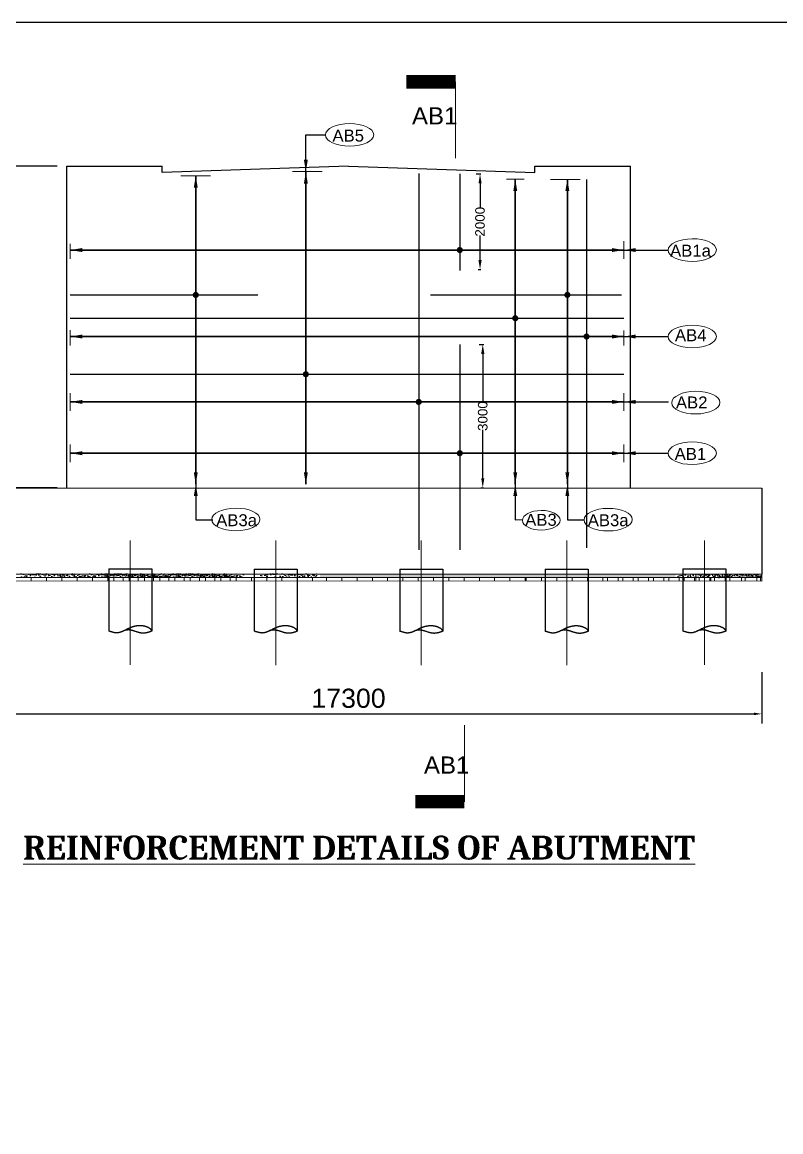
# Model space of a CAD drawing. Header units: millimetres. Extents: x 1231188 to 3899118, y -5478610 to -489530.
# Drawn here: x 3056246 to 3072128, y -3117219 to -3094005 of the extents above; entities that cross this region are included whole.
import ezdxf

# ---------------------------------------------------------------- set-up
doc = ezdxf.new("R2010")
doc.units = ezdxf.units.MM
doc.header["$LTSCALE"] = 25
doc.header["$MEASUREMENT"] = 0
doc.header["$PDMODE"] = 3
for name, pattern in [('CENTER', [2, 1.25, -0.25, 0.25, -0.25]), ('DASHED2', [0.375, 0.25, -0.125]), ('HIDDEN', [0.375, 0.25, -0.125])]:
    doc.linetypes.add(name, pattern=pattern)
doc.layers.get('Defpoints').update_dxf_attribs({"color": 230, "lineweight": 9})
for name, color, linetype, lineweight in [('Center line', 252, 'CENTER', 9), ('DIM', 8, 'Continuous', 13), ('HATCH', 191, 'Continuous', 9), ('PILE', 214, 'Continuous', 30), ('text', 7, 'Continuous', 18)]:
    doc.layers.add(name, color=color, linetype=linetype, lineweight=lineweight)
for name, color, linetype in [('COLL', 1, 'Continuous'), ('PILE-CAP', 7, 'Continuous'), ('Reinf', 1, 'Continuous')]:
    doc.layers.add(name, color=color, linetype=linetype)
doc.styles.add('ARIAL', font='arial.ttf', dxfattribs={"height": 400})
doc.styles.get("Standard").update_dxf_attribs({"font": 'swissl.ttf'})
doc.dimstyles.new('dim-50', dxfattribs={"dimtxt": 200, "dimasz": 200, "dimexe": 20, "dimexo": 20, "dimgap": 0.09, "dimtad": 0, "dimdec": 0, "dimzin": 0, "dimdsep": 46, "dimtxsty": 'Standard', "dimcen": 0.09, "dimclrd": 5, "dimclrt": 5, "dimazin": 0, "dimtfac": 1, "dimtdec": 0, "dimtofl": 0, "dimtmove": 0, "dimatfit": 3, "dimfxl": 1, "dimtolj": 1, "dimtzin": 0, "dimarcsym": 0})
pattern_1 = [(50, (-7848714.85, -8349083.01), (143.4520365, -12.550427), [15, -165]), (355, (-7848714.85, -8349083.01), (-27.7502667, 150.4384267), [12, -132]), (100.4514, (-7848702.9, -8349084.06), (115.7018763, 137.8879084), [12.748038, -140.2284224]), (46.1842, (-7848714.85, -8349043.01), (213.4482097, -33.1038029), [22.5, -247.5]), (96.6356, (-7848697.06, -8349045.77), (186.932541, 194.8235742), [19.1220576, -210.3426]), (351.1842, (-7848714.85, -8349043), (186.932389, 194.82372), [18, -198]), (21, (-7848694.85, -8349053.01), (119.3814104, -80.5237781), [15, -165]), (326, (-7848694.85, -8349053.01), (48.6630664, 145.030009), [12, -132]), (71.4514, (-7848684.9, -8349059.72), (168.0445257, 64.5060993), [12.748038, -140.2284224]), (37.5, (-7848714.85, -8349083.01), (2.43197106, 66.57877077), [0, -130.4, 0, -134, 0, -132.5]), (7.5, (-7848714.85, -8349083.01), (52.6139075, 78.88234238), [0, -76.4, 0, -127.4, 0, -50.5]), (327.5, (-7848759.45, -8349083.01), (106.76448723, -4.51097435), [0, -50, 0, -156, 0, -207]), (317.5, (-7848779.45, -8349083.01), (116.6372339, 20.0209965), [0, -65, 0, -103.6, 0, -147])]

# ---------------------------------------------------------------- blocks, each defined once
blk = doc.blocks.new('*D739')
at = {"layer": 'COLL', "color": 0, "linetype": 'ByBlock', "lineweight": -2, "ltscale": 100, "transparency": 16777216}
for p, q in [((3065810, -3100745), (3065908, -3100745)), ((3065848, -3103745), (3065908, -3103745))]:
    blk.add_line(p, q, dxfattribs=at)
at = {"layer": 'COLL', "color": 5, "linetype": 'ByBlock', "lineweight": -2, "ltscale": 100, "transparency": 16777216}
for p, q in [((3065888, -3100945), (3065888, -3101959)), ((3065888, -3103545), (3065888, -3102531))]:
    blk.add_line(p, q, dxfattribs=at)
for points in [[(3065855, -3100945), (3065922, -3100945), (3065888, -3100745)], [(3065855, -3103545), (3065922, -3103545), (3065888, -3103745)]]:
    blk.add_solid(points, dxfattribs=at)
at = {"layer": 'Defpoints', "color": 0, "linetype": 'ByBlock', "lineweight": -2, "ltscale": 100, "transparency": 16777216}
for p in [(3065790, -3100745), (3065888, -3100745), (3065828, -3103745)]:
    blk.add_point(p, dxfattribs=at)
at = {"layer": 'COLL', "color": 5, "linetype": 'ByBlock', "ltscale": 100, "transparency": 16777216, "insert": (3065888, -3102245), "char_height": 200, "attachment_point": 5, "rotation": 90}
blk.add_mtext('\\A1;3000', dxfattribs=at)
blk = doc.blocks.new('*D740')
at = {"layer": 'COLL', "color": 0, "linetype": 'ByBlock', "lineweight": -2, "ltscale": 100, "transparency": 16777216}
for p, q in [((3065753, -3097179), (3065851, -3097179)), ((3065790, -3099179), (3065851, -3099179))]:
    blk.add_line(p, q, dxfattribs=at)
at = {"layer": 'COLL', "color": 5, "linetype": 'ByBlock', "lineweight": -2, "ltscale": 100, "transparency": 16777216}
for p, q in [((3065831, -3097379), (3065831, -3097892)), ((3065831, -3098979), (3065831, -3098465))]:
    blk.add_line(p, q, dxfattribs=at)
for points in [[(3065798, -3097379), (3065865, -3097379), (3065831, -3097179)], [(3065798, -3098979), (3065865, -3098979), (3065831, -3099179)]]:
    blk.add_solid(points, dxfattribs=at)
at = {"layer": 'Defpoints', "color": 0, "linetype": 'ByBlock', "lineweight": -2, "ltscale": 100, "transparency": 16777216}
for p in [(3065733, -3097179), (3065831, -3097179), (3065770, -3099179)]:
    blk.add_point(p, dxfattribs=at)
at = {"layer": 'COLL', "color": 5, "linetype": 'ByBlock', "ltscale": 100, "transparency": 16777216, "insert": (3065831, -3098179), "char_height": 200, "attachment_point": 5, "rotation": 90}
blk.add_mtext('\\A1;2000', dxfattribs=at)
blk = doc.blocks.new('*D741')
at = {"layer": 'Defpoints', "color": 0, "lineweight": -2, "ltscale": 150, "transparency": 16777216}
for p in [(3071728, -3107400, 42552), (3054428, -3107670, 42552), (3071728, -3108476)]:
    blk.add_point(p, dxfattribs=at)
at = {"layer": 'DIM', "color": 0, "lineweight": -2, "ltscale": 150, "transparency": 16777216}
for p, q in [((3071728, -3107600), (3071728, -3108676)), ((3054428, -3107870), (3054428, -3108676))]:
    blk.add_line(p, q, dxfattribs=at)
at = {"layer": 'DIM', "color": 5, "lineweight": -2, "ltscale": 150, "transparency": 16777216}
blk.add_line((3054588, -3108476), (3071568, -3108476), dxfattribs=at)
for points in [[(3054588, -3108449), (3054588, -3108502), (3054428, -3108476)], [(3071568, -3108449), (3071568, -3108502), (3071728, -3108476)]]:
    blk.add_solid(points, dxfattribs=at)
at = {"layer": 'DIM', "color": 2, "ltscale": 150, "transparency": 16777216, "insert": (3063078, -3108151), "char_height": 400, "attachment_point": 5, "style": 'ARIAL'}
blk.add_mtext('\\A1;17300', dxfattribs=at)
blk = doc.blocks.new('*D742')
at = {"layer": 'Defpoints', "color": 0, "lineweight": -2, "ltscale": 150, "transparency": 16777216}
for p in [(3057178, -3097015, -4140), (3055588, -3103745), (3057175, -3103745, 42552)]:
    blk.add_point(p, dxfattribs=at)
at = {"layer": 'DIM', "color": 0, "lineweight": -2, "ltscale": 150, "transparency": 16777216}
for p, q in [((3056978, -3097015), (3055388, -3097015)), ((3056975, -3103745), (3055388, -3103745))]:
    blk.add_line(p, q, dxfattribs=at)
at = {"layer": 'DIM', "color": 5, "lineweight": -2, "ltscale": 150, "transparency": 16777216}
blk.add_line((3055588, -3097175), (3055588, -3103585), dxfattribs=at)
for points in [[(3055561, -3097175), (3055615, -3097175), (3055588, -3097015)], [(3055561, -3103585), (3055615, -3103585), (3055588, -3103745)]]:
    blk.add_solid(points, dxfattribs=at)
at = {"layer": 'DIM', "color": 2, "ltscale": 150, "transparency": 16777216, "insert": (3055264, -3100380), "char_height": 400, "attachment_point": 5, "rotation": 90, "style": 'ARIAL'}
blk.add_mtext('\\A1;6730', dxfattribs=at)
blk = doc.blocks.new('SEC')
at = {"layer": 'text', "color": 6, "linetype": 'ByBlock', "ltscale": 100}
blk.add_lwpolyline([(-799, 0), (0, 0)], dxfattribs=at)
blk.add_lwpolyline([(0, 0, 140, 140, 0), (0, -514, 0, 0, 0)], format="xyseb", dxfattribs=at)

msp = doc.modelspace()

# ---------------------------------------------------------------- hatches: boundary and pattern name
at = {"layer": 'HATCH', "ltscale": 100}
h = msp.add_hatch(dxfattribs=at)
h.set_pattern_fill('AR-CONC', color=256, scale=20, style=0)
h.set_pattern_definition([(50, (-7838716.3, -8349075.27), (143.4520365, -12.550427), [15, -165]), (355, (-7838716.3, -8349075.27), (-27.7502667, 150.4384267), [12, -132]), (100.4514, (-7838704.35, -8349076.32), (115.7018763, 137.8879084), [12.748038, -140.2284224]), (46.1842, (-7838716.3, -8349035.27), (213.4482097, -33.1038029), [22.5, -247.5]), (96.6356, (-7838698.52, -8349038.03), (186.932541, 194.8235742), [19.1220576, -210.3426]), (351.1842, (-7838716.3, -8349035.27), (186.932389, 194.82372), [18, -198]), (21, (-7838696.3, -8349045.27), (119.3814104, -80.5237781), [15, -165]), (326, (-7838696.3, -8349045.27), (48.6630664, 145.030009), [12, -132]), (71.4514, (-7838686.36, -8349051.98), (168.0445257, 64.5060993), [12.748038, -140.2284224]), (37.5, (-7838716.305, -8349075.27), (2.43197106, 66.57877077), [0, -130.4, 0, -134, 0, -132.5]), (7.5, (-7838716.305, -8349075.27), (52.6139075, 78.88234238), [0, -76.4, 0, -127.4, 0, -50.5]), (327.5, (-7838760.905, -8349075.27), (106.76448723, -4.51097435), [0, -50, 0, -156, 0, -207]), (317.5, (-7838780.9, -8349075.27), (116.6372339, 20.0209965), [0, -65, 0, -103.6, 0, -147])])
h.paths.add_polyline_path([(3056526.05526, -3105618.07632), (3056526.05526, -3105543.07632), (3056226.05526, -3105543.07632), (3056226.05526, -3105618.07632)])
h.paths.add_polyline_path([(3057126.05526, -3105618.07632), (3057126.05526, -3105543.07632), (3056526.05526, -3105543.07632), (3056526.05526, -3105618.07632)])
h.paths.add_polyline_path([(3057726.05526, -3105618.07632), (3057726.05526, -3105543.07632), (3057126.05526, -3105543.07632), (3057126.05526, -3105618.07632)])
h = msp.add_hatch(dxfattribs=at)
h.set_pattern_fill('AR-CONC', color=256, scale=20, style=0)
h.set_pattern_definition([(50, (-7837283.46, -8349075.27), (143.4520365, -12.550427), [15, -165]), (355, (-7837283.46, -8349075.27), (-27.7502667, 150.4384267), [12, -132]), (100.4514, (-7837271.5, -8349076.32), (115.7018763, 137.8879084), [12.748038, -140.2284224]), (46.1842, (-7837283.46, -8349035.27), (213.4482097, -33.1038029), [22.5, -247.5]), (96.6356, (-7837265.67, -8349038.03), (186.932541, 194.8235742), [19.1220576, -210.3426]), (351.1842, (-7837283.46, -8349035.27), (186.932389, 194.82372), [18, -198]), (21, (-7837263.46, -8349045.27), (119.3814104, -80.5237781), [15, -165]), (326, (-7837263.46, -8349045.27), (48.6630664, 145.030009), [12, -132]), (71.4514, (-7837253.51, -8349051.98), (168.0445257, 64.5060993), [12.748038, -140.2284224]), (37.5, (-7837283.46, -8349075.27), (2.43197106, 66.57877077), [0, -130.4, 0, -134, 0, -132.5]), (7.5, (-7837283.46, -8349075.27), (52.6139075, 78.88234238), [0, -76.4, 0, -127.4, 0, -50.5]), (327.5, (-7837328.06, -8349075.27), (106.76448723, -4.51097435), [0, -50, 0, -156, 0, -207]), (317.5, (-7837348.06, -8349075.27), (116.6372339, 20.0209965), [0, -65, 0, -103.6, 0, -147])])
h.paths.add_polyline_path([(3057958.89979, -3105618.07632), (3057958.89979, -3105543.07632), (3057658.89979, -3105543.07632), (3057658.89979, -3105618.07632)])
h.paths.add_polyline_path([(3058558.89979, -3105618.07632), (3058558.89979, -3105543.07632), (3057958.89979, -3105543.07632), (3057958.89979, -3105618.07632)])
h.paths.add_polyline_path([(3059158.89979, -3105618.07632), (3059158.89979, -3105543.07632), (3058558.89979, -3105543.07632), (3058558.89979, -3105618.07632)])
h = msp.add_hatch(dxfattribs=at)
h.set_pattern_fill('AR-CONC', color=256, scale=20, style=0)
h.set_pattern_definition([(50, (-7837035.03, -8349075.27), (143.4520365, -12.550427), [15, -165]), (355, (-7837035.03, -8349075.27), (-27.7502667, 150.4384267), [12, -132]), (100.4514, (-7837023.08, -8349076.32), (115.7018763, 137.8879084), [12.748038, -140.2284224]), (46.1842, (-7837035.03, -8349035.27), (213.4482097, -33.1038029), [22.5, -247.5]), (96.6356, (-7837017.24, -8349038.03), (186.932541, 194.8235742), [19.1220576, -210.3426]), (351.1842, (-7837035.03, -8349035.27), (186.932389, 194.82372), [18, -198]), (21, (-7837015.03, -8349045.27), (119.3814104, -80.5237781), [15, -165]), (326, (-7837015.03, -8349045.27), (48.6630664, 145.030009), [12, -132]), (71.4514, (-7837005.08, -8349051.98), (168.0445257, 64.5060993), [12.748038, -140.2284224]), (37.5, (-7837035.03, -8349075.27), (2.43197106, 66.57877077), [0, -130.4, 0, -134, 0, -132.5]), (7.5, (-7837035.03, -8349075.27), (52.6139075, 78.88234238), [0, -76.4, 0, -127.4, 0, -50.5]), (327.5, (-7837079.63, -8349075.27), (106.76448723, -4.51097435), [0, -50, 0, -156, 0, -207]), (317.5, (-7837099.63, -8349075.27), (116.6372339, 20.0209965), [0, -65, 0, -103.6, 0, -147])])
h.paths.add_polyline_path([(3058207.32799, -3105618.07632), (3058207.32799, -3105543.07632), (3057907.32799, -3105543.07632), (3057907.32799, -3105618.07632)])
h.paths.add_polyline_path([(3058807.32799, -3105618.07632), (3058807.32799, -3105543.07632), (3058207.32799, -3105543.07632), (3058207.32799, -3105618.07632)])
h.paths.add_polyline_path([(3059407.32799, -3105618.07632), (3059407.32799, -3105543.07632), (3058807.32799, -3105543.07632), (3058807.32799, -3105618.07632)])
h = msp.add_hatch(dxfattribs=at)
h.set_pattern_fill('AR-CONC', color=256, scale=20, style=0)
h.set_pattern_definition([(50, (-7835783.46, -8349075.27), (143.4520365, -12.550427), [15, -165]), (355, (-7835783.46, -8349075.27), (-27.7502667, 150.4384267), [12, -132]), (100.4514, (-7835771.5, -8349076.32), (115.7018763, 137.8879084), [12.748038, -140.2284224]), (46.1842, (-7835783.46, -8349035.27), (213.4482097, -33.1038029), [22.5, -247.5]), (96.6356, (-7835765.67, -8349038.03), (186.932541, 194.8235742), [19.1220576, -210.3426]), (351.1842, (-7835783.46, -8349035.27), (186.932389, 194.82372), [18, -198]), (21, (-7835763.46, -8349045.27), (119.3814104, -80.5237781), [15, -165]), (326, (-7835763.46, -8349045.27), (48.6630664, 145.030009), [12, -132]), (71.4514, (-7835753.51, -8349051.98), (168.0445257, 64.5060993), [12.748038, -140.2284224]), (37.5, (-7835783.46, -8349075.27), (2.43197106, 66.57877077), [0, -130.4, 0, -134, 0, -132.5]), (7.5, (-7835783.46, -8349075.27), (52.6139075, 78.88234238), [0, -76.4, 0, -127.4, 0, -50.5]), (327.5, (-7835828.06, -8349075.27), (106.76448723, -4.51097435), [0, -50, 0, -156, 0, -207]), (317.5, (-7835848.06, -8349075.27), (116.6372339, 20.0209965), [0, -65, 0, -103.6, 0, -147])])
h.paths.add_polyline_path([(3059458.89979, -3105618.07632), (3059458.89979, -3105543.07632), (3059158.89979, -3105543.07632), (3059158.89979, -3105618.07632)])
h.paths.add_polyline_path([(3060058.89979, -3105618.07632), (3060058.89979, -3105543.07632), (3059458.89979, -3105543.07632), (3059458.89979, -3105618.07632)])
h.paths.add_polyline_path([(3060658.89979, -3105618.07632), (3060658.89979, -3105543.07632), (3060058.89979, -3105543.07632), (3060058.89979, -3105618.07632)])
h = msp.add_hatch(dxfattribs=at)
h.set_pattern_fill('AR-CONC', color=256, scale=20, style=0)
h.set_pattern_definition([(50, (-7835535.03, -8349075.27), (143.4520365, -12.550427), [15, -165]), (355, (-7835535.03, -8349075.27), (-27.7502667, 150.4384267), [12, -132]), (100.4514, (-7835523.08, -8349076.32), (115.7018763, 137.8879084), [12.748038, -140.2284224]), (46.1842, (-7835535.03, -8349035.27), (213.4482097, -33.1038029), [22.5, -247.5]), (96.6356, (-7835517.24, -8349038.03), (186.932541, 194.8235742), [19.1220576, -210.3426]), (351.1842, (-7835535.03, -8349035.27), (186.932389, 194.82372), [18, -198]), (21, (-7835515.03, -8349045.27), (119.3814104, -80.5237781), [15, -165]), (326, (-7835515.03, -8349045.27), (48.6630664, 145.030009), [12, -132]), (71.4514, (-7835505.08, -8349051.98), (168.0445257, 64.5060993), [12.748038, -140.2284224]), (37.5, (-7835535.03, -8349075.27), (2.43197106, 66.57877077), [0, -130.4, 0, -134, 0, -132.5]), (7.5, (-7835535.03, -8349075.27), (52.6139075, 78.88234238), [0, -76.4, 0, -127.4, 0, -50.5]), (327.5, (-7835579.63, -8349075.27), (106.76448723, -4.51097435), [0, -50, 0, -156, 0, -207]), (317.5, (-7835599.63, -8349075.27), (116.6372339, 20.0209965), [0, -65, 0, -103.6, 0, -147])])
h.paths.add_polyline_path([(3059707.32799, -3105618.07632), (3059707.32799, -3105543.07632), (3059407.32799, -3105543.07632), (3059407.32799, -3105618.07632)])
h.paths.add_polyline_path([(3060307.32799, -3105618.07632), (3060307.32799, -3105543.07632), (3059707.32799, -3105543.07632), (3059707.32799, -3105618.07632)])
h.paths.add_polyline_path([(3060907.32799, -3105618.07632), (3060907.32799, -3105543.07632), (3060307.32799, -3105543.07632), (3060307.32799, -3105618.07632)])
h = msp.add_hatch(dxfattribs=at)
h.set_pattern_fill('AR-CONC', color=256, scale=20, style=0)
h.set_pattern_definition([(50, (-7850830.53, -8349075.27), (143.4520365, -12.550427), [15, -165]), (355, (-7850830.53, -8349075.27), (-27.7502667, 150.4384267), [12, -132]), (100.4514, (-7850818.58, -8349076.32), (115.7018763, 137.8879084), [12.748038, -140.2284224]), (46.1842, (-7850830.53, -8349035.27), (213.4482097, -33.1038029), [22.5, -247.5]), (96.6356, (-7850812.74, -8349038.03), (186.932541, 194.8235742), [19.1220576, -210.3426]), (351.1842, (-7850830.53, -8349035.27), (186.932389, 194.82372), [18, -198]), (21, (-7850810.53, -8349045.27), (119.3814104, -80.5237781), [15, -165]), (326, (-7850810.53, -8349045.27), (48.6630664, 145.030009), [12, -132]), (71.4514, (-7850800.58, -8349051.98), (168.0445257, 64.5060993), [12.748038, -140.2284224]), (37.5, (-7850830.53, -8349075.27), (2.43197106, 66.57877077), [0, -130.4, 0, -134, 0, -132.5]), (7.5, (-7850830.53, -8349075.27), (52.6139075, 78.88234238), [0, -76.4, 0, -127.4, 0, -50.5]), (327.5, (-7850875.13, -8349075.27), (106.76448723, -4.51097435), [0, -50, 0, -156, 0, -207]), (317.5, (-7850895.13, -8349075.27), (116.6372339, 20.0209965), [0, -65, 0, -103.6, 0, -147])])
h.paths.add_polyline_path([(3061811.82943, -3105618.07632), (3061811.82943, -3105543.07632), (3061211.82943, -3105543.07632), (3061211.82943, -3105618.07632)])
h.paths.add_polyline_path([(3062411.82943, -3105618.07632), (3062411.82943, -3105543.07632), (3061811.82943, -3105543.07632), (3061811.82943, -3105618.07632)])
h = msp.add_hatch(dxfattribs=at)
h.set_pattern_fill('AR-CONC', color=256, scale=20, style=0)
h.set_pattern_definition([(50, (-7845964.81, -8349075.27), (143.4520365, -12.550427), [15, -165]), (355, (-7845964.81, -8349075.27), (-27.7502667, 150.4384267), [12, -132]), (100.4514, (-7845952.86, -8349076.32), (115.7018763, 137.8879084), [12.748038, -140.2284224]), (46.1842, (-7845964.81, -8349035.27), (213.4482097, -33.1038029), [22.5, -247.5]), (96.6356, (-7845947.02, -8349038.03), (186.932541, 194.8235742), [19.1220576, -210.3426]), (351.1842, (-7845964.8, -8349035.27), (186.932389, 194.82372), [18, -198]), (21, (-7845944.81, -8349045.27), (119.3814104, -80.5237781), [15, -165]), (326, (-7845944.81, -8349045.27), (48.6630664, 145.030009), [12, -132]), (71.4514, (-7845934.86, -8349051.98), (168.0445257, 64.5060993), [12.748038, -140.2284224]), (37.5, (-7845964.81, -8349075.27), (2.43197106, 66.57877077), [0, -130.4, 0, -134, 0, -132.5]), (7.5, (-7845964.81, -8349075.27), (52.6139075, 78.88234238), [0, -76.4, 0, -127.4, 0, -50.5]), (327.5, (-7846009.41, -8349075.27), (106.76448723, -4.51097435), [0, -50, 0, -156, 0, -207]), (317.5, (-7846029.41, -8349075.27), (116.6372339, 20.0209965), [0, -65, 0, -103.6, 0, -147])])
h.paths.add_polyline_path([(3063677.54889, -3105543.07632), (3063677.54889, -3105618.07632), (3066077.54889, -3105618.07632), (3066077.54889, -3105543.07632)])
h.paths.add_polyline_path([(3063677.54889, -3105618.07632), (3063677.54889, -3105543.07632), (3063077.54889, -3105543.07632), (3063077.54889, -3105618.07632)])
h.paths.add_polyline_path([(3063077.54889, -3105618.07632), (3063077.54889, -3105543.07632), (3062477.54889, -3105543.07632), (3062477.54889, -3105618.07632)])
h = msp.add_hatch(dxfattribs=at)
h.set_pattern_fill('AR-CONC', color=256, scale=20, style=0)
h.set_pattern_definition(pattern_1)
h.paths.add_polyline_path([(3066327.50981, -3105550.81675), (3064527.50981, -3105550.81675), (3064527.50981, -3105625.81675), (3066327.50981, -3105625.81675)])
h.paths.add_polyline_path([(3066927.50981, -3105550.81675), (3066327.50981, -3105550.81675), (3066327.50981, -3105625.81675), (3066927.50981, -3105625.81675)])
h.paths.add_polyline_path([(3067527.50981, -3105550.81675), (3066927.50981, -3105550.81675), (3066927.50981, -3105625.81675), (3067527.50981, -3105625.81675)])
h.paths.add_polyline_path([(3069927.50981, -3105550.81675), (3067527.50981, -3105550.81675), (3067527.50981, -3105625.81675), (3069927.50981, -3105625.81675)])
h = msp.add_hatch(dxfattribs=at)
h.set_pattern_fill('AR-CONC', color=256, scale=20, style=0)
h.set_pattern_definition(pattern_1)
h.paths.add_polyline_path([(3071127.50981, -3105625.81675), (3071127.50981, -3105550.81675), (3070527.50981, -3105550.81675), (3070527.50981, -3105625.81675)])
h.paths.add_polyline_path([(3070527.50981, -3105625.81675), (3070527.50981, -3105550.81675), (3069927.50981, -3105550.81675), (3069927.50981, -3105625.81675)])
h.paths.add_polyline_path([(3071727.55493, -3105625.81675), (3071727.55493, -3105550.81675), (3071127.50981, -3105550.81675), (3071127.50981, -3105625.81675)])
h = msp.add_hatch(dxfattribs=at)
h.set_pattern_fill('AR-CONC', color=256, scale=20, style=0)
h.set_pattern_definition([(50, (-7851414.8, -8349082.09), (143.4520365, -12.550427), [15, -165]), (355, (-7851414.8, -8349082.09), (-27.7502667, 150.4384267), [12, -132]), (100.4514, (-7851402.85, -8349083.14), (115.7018763, 137.8879084), [12.748038, -140.2284224]), (46.1842, (-7851414.8, -8349042.09), (213.4482097, -33.1038029), [22.5, -247.5]), (96.6356, (-7851397.02, -8349044.85), (186.932541, 194.8235742), [19.1220576, -210.3426]), (351.1842, (-7851414.8, -8349042.1), (186.932389, 194.82372), [18, -198]), (21, (-7851394.8, -8349052.09), (119.3814104, -80.5237781), [15, -165]), (326, (-7851394.8, -8349052.09), (48.6630664, 145.030009), [12, -132]), (71.4514, (-7851384.86, -8349058.8), (168.0445257, 64.5060993), [12.748038, -140.2284224]), (37.5, (-7851414.805, -8349082.09), (2.43197106, 66.57877077), [0, -130.4, 0, -134, 0, -132.5]), (7.5, (-7851414.805, -8349082.09), (52.6139075, 78.88234238), [0, -76.4, 0, -127.4, 0, -50.5]), (327.5, (-7851459.405, -8349082.09), (106.76448723, -4.51097435), [0, -50, 0, -156, 0, -207]), (317.5, (-7851479.405, -8349082.09), (116.6372339, 20.0209965), [0, -65, 0, -103.6, 0, -147])])
h.paths.add_polyline_path([(3071427.55493, -3105549.89609), (3071427.55493, -3105624.89609), (3071727.55493, -3105624.89609), (3071727.55493, -3105549.89609)])
h.paths.add_polyline_path([(3071427.55493, -3105624.89609), (3071427.55493, -3105549.89609), (3070827.55493, -3105549.89609), (3070827.55493, -3105624.89609)])
h.paths.add_polyline_path([(3070827.55493, -3105624.89609), (3070827.55493, -3105549.89609), (3070227.55493, -3105549.89609), (3070227.55493, -3105624.89609)])
h = msp.add_hatch(dxfattribs=at)
h.set_pattern_fill('AR-B816', color=256, scale=20, style=0)
h.set_pattern_definition([(0, (-7838763.2, -8349075.27), (0, 160), []), (90, (-7838763.2, -8349075.27), (-160, 160), [160, -160])])
h.paths.add_polyline_path([(3056479.15363, -3105693.07632), (3056479.15363, -3105618.07632), (3056179.15363, -3105618.07632), (3056179.15363, -3105693.07632)])
h.paths.add_polyline_path([(3057079.15363, -3105693.07632), (3057079.15363, -3105618.07632), (3056479.15363, -3105618.07632), (3056479.15363, -3105693.07632)])
h.paths.add_polyline_path([(3057679.15363, -3105693.07632), (3057679.15363, -3105618.07632), (3057079.15363, -3105618.07632), (3057079.15363, -3105693.07632)])
h.paths.add_polyline_path([(3059479.15363, -3105693.07632), (3059479.15363, -3105618.07632), (3057679.15363, -3105618.07632), (3057679.15363, -3105693.07632)])
h.paths.add_polyline_path([(3059479.15363, -3105618.07632), (3059479.15363, -3105693.07632), (3060079.15363, -3105693.07632), (3060079.15363, -3105618.07632)])
h.paths.add_polyline_path([(3060079.15363, -3105618.07632), (3060079.15363, -3105693.07632), (3060679.15363, -3105693.07632), (3060679.15363, -3105618.07632)])
h = msp.add_hatch(dxfattribs=at)
h.set_pattern_fill('AR-B816', color=256, scale=20, style=0)
h.set_pattern_definition([(0, (-7837035.2, -8349075.27), (0, 160), []), (90, (-7837035.2, -8349075.27), (-160, 160), [160, -160])])
h.paths.add_polyline_path([(3058207.16281, -3105693.07632), (3058207.16281, -3105618.07632), (3057907.16281, -3105618.07632), (3057907.16281, -3105693.07632)])
h.paths.add_polyline_path([(3058807.16281, -3105693.07632), (3058807.16281, -3105618.07632), (3058207.16281, -3105618.07632), (3058207.16281, -3105693.07632)])
h.paths.add_polyline_path([(3059407.16281, -3105693.07632), (3059407.16281, -3105618.07632), (3058807.16281, -3105618.07632), (3058807.16281, -3105693.07632)])
h.paths.add_polyline_path([(3061207.16281, -3105693.07632), (3061207.16281, -3105618.07632), (3059407.16281, -3105618.07632), (3059407.16281, -3105693.07632)])
h.paths.add_polyline_path([(3061207.16281, -3105618.07632), (3061207.16281, -3105693.07632), (3061807.16281, -3105693.07632), (3061807.16281, -3105618.07632)])
h.paths.add_polyline_path([(3061807.16281, -3105618.07632), (3061807.16281, -3105693.07632), (3062407.16281, -3105693.07632), (3062407.16281, -3105618.07632)])
h = msp.add_hatch(dxfattribs=at)
h.set_pattern_fill('AR-B816', color=256, scale=20, style=0)
h.set_pattern_definition([(0, (-7832583.63, -8349075.27), (0, 160), []), (90, (-7832583.63, -8349075.27), (-160, 160), [160, -160])])
h.paths.add_polyline_path([(3062658.72847, -3105693.07632), (3062658.72847, -3105618.07632), (3062358.72847, -3105618.07632), (3062358.72847, -3105693.07632)])
h.paths.add_polyline_path([(3063258.72847, -3105693.07632), (3063258.72847, -3105618.07632), (3062658.72847, -3105618.07632), (3062658.72847, -3105693.07632)])
h.paths.add_polyline_path([(3063858.72847, -3105693.07632), (3063858.72847, -3105618.07632), (3063258.72847, -3105618.07632), (3063258.72847, -3105693.07632)])
h.paths.add_polyline_path([(3065658.72847, -3105693.07632), (3065658.72847, -3105618.07632), (3063858.72847, -3105618.07632), (3063858.72847, -3105693.07632)])
h.paths.add_polyline_path([(3065658.72847, -3105618.07632), (3065658.72847, -3105693.07632), (3066258.72847, -3105693.07632), (3066258.72847, -3105618.07632)])
h.paths.add_polyline_path([(3066258.72847, -3105618.07632), (3066258.72847, -3105693.07632), (3066858.72847, -3105693.07632), (3066858.72847, -3105618.07632)])
h = msp.add_hatch(dxfattribs=at)
h.set_pattern_fill('AR-B816', color=256, scale=20, style=0)
h.set_pattern_definition([(0, (-7828400.48, -8349075.27), (0, 160), []), (90, (-7828400.48, -8349075.27), (-160, 160), [160, -160])])
h.paths.add_polyline_path([(3066841.87945, -3105693.07632), (3066841.87945, -3105618.07632), (3066541.87945, -3105618.07632), (3066541.87945, -3105693.07632)])
h.paths.add_polyline_path([(3067441.87945, -3105693.07632), (3067441.87945, -3105618.07632), (3066841.87945, -3105618.07632), (3066841.87945, -3105693.07632)])
h.paths.add_polyline_path([(3068041.87945, -3105693.07632), (3068041.87945, -3105618.07632), (3067441.87945, -3105618.07632), (3067441.87945, -3105693.07632)])
h.paths.add_polyline_path([(3069841.87945, -3105693.07632), (3069841.87945, -3105618.07632), (3068041.87945, -3105618.07632), (3068041.87945, -3105693.07632)])
h.paths.add_polyline_path([(3069841.87945, -3105618.07632), (3069841.87945, -3105693.07632), (3070441.87945, -3105693.07632), (3070441.87945, -3105618.07632)])
h.paths.add_polyline_path([(3070441.87945, -3105618.07632), (3070441.87945, -3105693.07632), (3071041.87945, -3105693.07632), (3071041.87945, -3105618.07632)])
h = msp.add_hatch(dxfattribs=at)
h.set_pattern_fill('AR-B816', color=256, scale=20, style=0)
h.set_pattern_definition([(0, (-7826698.95, -8349083.01), (0, 160), []), (90, (-7826698.95, -8349083.01), (-160, 160), [160, -160])])
h.paths.add_polyline_path([(3068543.40602, -3105700.81675), (3068543.40602, -3105625.81675), (3068243.40602, -3105625.81675), (3068243.40602, -3105700.81675)])
h.paths.add_polyline_path([(3069143.40602, -3105700.81675), (3069143.40602, -3105625.81675), (3068543.40602, -3105625.81675), (3068543.40602, -3105700.81675)])
h.paths.add_polyline_path([(3069743.40602, -3105700.81675), (3069743.40602, -3105625.81675), (3069143.40602, -3105625.81675), (3069143.40602, -3105700.81675)])
h.paths.add_polyline_path([(3071543.40602, -3105700.81675), (3071543.40602, -3105625.81675), (3069743.40602, -3105625.81675), (3069743.40602, -3105700.81675)])
h.paths.add_polyline_path([(3071727.55493, -3105700.81675), (3071727.55493, -3105625.81675), (3071543.40602, -3105625.81675), (3071543.40602, -3105700.81675)])
h = msp.add_hatch(dxfattribs=at)
h.set_pattern_fill('AR-B816', color=256, scale=20, style=0)
h.set_pattern_definition([(0, (-7851414.8, -8349082.09), (0, 160), []), (90, (-7851414.8, -8349082.09), (-160, 160), [160, -160])])
h.paths.add_polyline_path([(3070827.55493, -3105699.89609), (3070827.55493, -3105624.89609), (3070227.55493, -3105624.89609), (3070227.55493, -3105699.89609)])
h.paths.add_polyline_path([(3071427.55493, -3105699.89609), (3071427.55493, -3105624.89609), (3070827.55493, -3105624.89609), (3070827.55493, -3105699.89609)])
h.paths.add_polyline_path([(3071727.55493, -3105699.89609), (3071727.55493, -3105624.89609), (3071427.55493, -3105624.89609), (3071427.55493, -3105699.89609)])

# ---------------------------------------------------------------- linework, layer by layer
at = {"layer": 'Center line', "ltscale": 100}
for p, q in [((3058509.55493, -3107451.29195, 42551.63229), (3058509.55493, -3104845.57082, 42551.63229)), ((3061554.88826, -3107453.31311, -46691.78814), (3061554.88826, -3104847.59198, -46691.78814)), ((3064600.2216, -3107454.35154, -46691.78814), (3064600.2216, -3104848.63041, -46691.78814)), ((3067645.55493, -3107455.38996, 42551.63229), (3067645.55493, -3104849.66883, 42551.63229)), ((3070527.55493, -3107451.29195, 42551.63229), (3070527.55493, -3104845.57082, 42551.63229))]:
    msp.add_line(p, q, dxfattribs=at)
at = {"layer": 'COLL', "linetype": 'ByBlock', "ltscale": 100}
msp.add_line((3064792.60136, -3099710.9561, -63549.66439), (3068792.60136, -3099710.9561, -63549.66439), dxfattribs=at)
at = {"layer": 'COLL', "linetype": 'ByBlock', "ltscale": 100, "elevation": -63549.66439}
msp.add_lwpolyline([(3065407.24459, -3097177), (3065407.24459, -3099201.65952)], dxfattribs=at)
at = {"layer": 'Defpoints', "lineweight": -2, "ltscale": 100}
msp.add_lwpolyline([(3006287.37369, -3094004.80271), (3086355.16417, -3094004.80271), (3086355.16417, -3140432.58767), (3006287.37369, -3140432.58767)], close=True, dxfattribs=at)
at = {"layer": 'DIM', "linetype": 'ByBlock', "ltscale": 100}
for p, q in [((3061901.75421, -3097128.04263, -63549.66439), (3062523.66857, -3097128.04263, -63549.66439)), ((3059568.86939, -3097221.34042, -63549.66439), (3060190.78375, -3097221.34042, -63549.66439)), ((3067306.0503, -3097292.84042, -63549.66439), (3067927.96466, -3097292.84042, -63549.66439))]:
    msp.add_line(p, q, dxfattribs=at)
at = {"layer": 'DIM', "linetype": 'ByBlock', "ltscale": 100, "elevation": -63549.66439}
for points in [[(3066753.4521, -3097287.5), (3066383.5479, -3097287.5)], [(3068841.5, -3098586.98064), (3068841.5, -3098956.88485)], [(3057252.55493, -3098641.92896), (3057252.55493, -3098956.88485)], [(3057252.55493, -3100450.97899), (3057252.55493, -3100765.93488)], [(3068841.5, -3100453.7252), (3068841.5, -3100765.93488)], [(3057252.55493, -3101763.81503), (3057252.55493, -3102133.71924)], [(3068841.5, -3101763.81503), (3068841.5, -3102133.71924)], [(3057252.55493, -3102837.04373), (3057252.55493, -3103206.94794)], [(3068841.5, -3102837.04373), (3068841.5, -3103206.94794)]]:
    msp.add_lwpolyline(points, dxfattribs=at)
at = {"layer": 'DIM', "linetype": 'ByBlock', "ltscale": 100}
for centre, major_axis, ratio in [((3063100.24834, -3096361.39042, -63550.66439), (-505.0239, -2.40309), 0.4684211341), ((3070273.81852, -3098771.93275, -63550.66439), (-505.0239, -2.40309), 0.4684211341), ((3070273.81852, -3100580.98278, -63550.66439), (-505.0239, -2.40309), 0.4684211341), ((3070348, -3101963.5, -1), (-505.0239, -2.40309), 0.4684211341), ((3070273.81852, -3103021.99584, -63550.66439), (-505.0239, -2.40309), 0.4684211341), ((3060719.47058, -3104407.45281, -63549.66439), (-505.0239, -2.40309), 0.4684211341), ((3067113.5, -3104425, -1), (-393.8007, -1.87385), 0.5219305111), ((3068513.32581, -3104412.62003, -63550.66439), (-505.0239, -2.40309), 0.4684211341)]:
    msp.add_ellipse(centre, major_axis=major_axis, ratio=ratio, dxfattribs=at)
at = {"layer": 'HATCH', "ltscale": 100}
for p, q in [((3071727.55493, -3105699.89609, 42551.63229), (3071727.55493, -3105549.89609, 42551.63229)), ((3054427.55493, -3105618.99698, 42551.63229), (3071727.55493, -3105624.89609, 42551.63229)), ((3054427.55493, -3105693.99698, 42551.63229), (3071727.55493, -3105699.89609, 42551.63229))]:
    msp.add_line(p, q, dxfattribs=at)
at = {"layer": 'PILE', "color": 0, "linetype": 'ByBlock', "ltscale": 100}
for p, q in [((3057177.55493, -3097014.72811, -4140.34841), (3059177.55493, -3097014.72811, -4140.34841)), ((3057177.55493, -3103744.9347, -63549.66439), (3057177.55493, -3097014.72811, -4140.34841)), ((3059177.55493, -3097147.92811, -4140.34841), (3059177.55493, -3097014.72811, -4140.34841)), ((3066977.55493, -3097018.75179, -4140.24408), (3068977.55493, -3097018.75179, -4140.24408)), ((3066977.55493, -3097151.95179, -4140.24408), (3066977.55493, -3097018.75179, -4140.24408)), ((3068977.55493, -3103748.95837, -63549.56006), (3068977.55493, -3097018.75179, -4140.24408))]:
    msp.add_line(p, q, dxfattribs=at)
at = {"layer": 'PILE', "linetype": 'DASHED2', "ltscale": 2000}
for p, q in [((3058059.55493, -3105443.99698, 42551.63229), (3058959.55493, -3105443.99698, 42551.63229)), ((3058059.55493, -3105443.99698, 42551.63229), (3058059.55493, -3106743.69676, 42551.63229)), ((3058959.55493, -3105443.99698, 42551.63229), (3058959.55493, -3106743.69676, 42551.63229)), ((3061104.88826, -3105446.01813, -46691.78814), (3062004.88826, -3105446.01813, -46691.78814)), ((3061104.88826, -3105446.01813, -46691.78814), (3061104.88826, -3106745.71791, -46691.78814)), ((3062004.88826, -3105446.01813, -46691.78814), (3062004.88826, -3106745.71791, -46691.78814)), ((3064150.2216, -3105447.05656, -46691.78814), (3065050.2216, -3105447.05656, -46691.78814)), ((3064150.2216, -3105447.05656, -46691.78814), (3064150.2216, -3106746.75634, -46691.78814)), ((3065050.2216, -3105447.05656, -46691.78814), (3065050.2216, -3106746.75634, -46691.78814)), ((3067195.55493, -3105448.09499, 42551.63229), (3068095.55493, -3105448.09499, 42551.63229)), ((3067195.55493, -3105448.09499, 42551.63229), (3067195.55493, -3106747.79476, 42551.63229)), ((3068095.55493, -3105448.09499, 42551.63229), (3068095.55493, -3106747.79476, 42551.63229)), ((3070077.55493, -3105443.99698, 42551.63229), (3070977.55493, -3105443.99698, 42551.63229)), ((3070077.55493, -3105443.99698, 42551.63229), (3070077.55493, -3106743.69676, 42551.63229)), ((3070977.55493, -3105443.99698, 42551.63229), (3070977.55493, -3106743.69676, 42551.63229))]:
    msp.add_line(p, q, dxfattribs=at)
at = {"layer": 'PILE', "color": 0, "linetype": 'ByBlock', "ltscale": 100}
for points, elevation in [([(3063077.55493, -3097014.72811), (3059177.55493, -3097147.92811)], -4140.34841), ([(3063077.55493, -3097014.72811), (3066977.55493, -3097151.95179)], -4140.24408)]:
    msp.add_lwpolyline(points, dxfattribs=dict(at, elevation=elevation))
at = {"layer": 'PILE', "linetype": 'DASHED2', "ltscale": 2000}
for points, knots in [([(3058959.55493, -3106743.69676, 42551.63229), (3058959.55493, -3106702.4287, 42551.63229), (3058770.42911, -3106599.04845, 42551.63229), (3058485.33976, -3106659.23208, 42551.63229), (3058258.44466, -3106819.00858, 42551.63229), (3058107.36474, -3106755.43525, 42551.63229), (3058059.55493, -3106743.69676, 42551.63229)], [0, 0, 0, 0, 244.9137212183, 595.5205606989, 904.3406959188, 1047.3117082775, 1047.3117082775, 1047.3117082775, 1047.3117082775]), ([(3062004.88826, -3106745.71791, -46691.78814), (3062004.88826, -3106704.44986, -46691.78814), (3061815.76245, -3106601.06961, -46691.78814), (3061530.6731, -3106661.25324, -46691.78814), (3061303.778, -3106821.02973, -46691.78814), (3061152.69807, -3106757.45641, -46691.78814), (3061104.88826, -3106745.71791, -46691.78814)], [0, 0, 0, 0, 244.9137212183, 595.5205606989, 904.3406959188, 1047.3117082775, 1047.3117082775, 1047.3117082775, 1047.3117082775]), ([(3065050.2216, -3106746.75634, -46691.78814), (3065050.2216, -3106705.48829, -46691.78814), (3064861.09578, -3106602.10803, -46691.78814), (3064576.00643, -3106662.29166, -46691.78814), (3064349.11133, -3106822.06816, -46691.78814), (3064198.03141, -3106758.49484, -46691.78814), (3064150.2216, -3106746.75634, -46691.78814)], [0, 0, 0, 0, 244.9137212183, 595.5205606989, 904.3406959188, 1047.3117082775, 1047.3117082775, 1047.3117082775, 1047.3117082775]), ([(3068095.55493, -3106747.79476, 42551.63229), (3068095.55493, -3106706.52671, 42551.63229), (3067906.42911, -3106603.14646, 42551.63229), (3067621.33976, -3106663.33009, 42551.63229), (3067394.44466, -3106823.10659, 42551.63229), (3067243.36474, -3106759.53326, 42551.63229), (3067195.55493, -3106747.79476, 42551.63229)], [0, 0, 0, 0, 244.9137212183, 595.5205606989, 904.3406959188, 1047.3117082775, 1047.3117082775, 1047.3117082775, 1047.3117082775]), ([(3070977.55493, -3106743.69676, 42551.63229), (3070977.55493, -3106702.4287, 42551.63229), (3070788.42911, -3106599.04845, 42551.63229), (3070503.33976, -3106659.23208, 42551.63229), (3070276.44466, -3106819.00858, 42551.63229), (3070125.36474, -3106755.43525, 42551.63229), (3070077.55493, -3106743.69676, 42551.63229)], [0, 0, 0, 0, 244.9137212183, 595.5205606989, 904.3406959188, 1047.3117082775, 1047.3117082775, 1047.3117082775, 1047.3117082775]), ([(3058959.55493, -3106743.69676, 42551.63229), (3058959.55493, -3106743.69676, 42551.63229), (3058757.01893, -3106837.39623, 42551.63229), (3058542.75978, -3106696.68664, 42551.63229), (3058380.48232, -3106727.15431, 42551.63229), (3058361.32364, -3106744.51994, 42551.63229)], [0, 0, 0, 0, 275.4076789922, 579.8569099783, 760.1416167795, 760.1416167795, 760.1416167795, 760.1416167795]), ([(3062004.88826, -3106745.71791, -46691.78814), (3062004.88826, -3106745.71791, -46691.78814), (3061802.35226, -3106839.41739, -46691.78814), (3061588.09312, -3106698.70779, -46691.78814), (3061425.81565, -3106729.17547, -46691.78814), (3061406.65698, -3106746.54109, -46691.78814)], [0, 0, 0, 0, 275.4076789922, 579.8569099783, 760.1416167795, 760.1416167795, 760.1416167795, 760.1416167795]), ([(3065050.2216, -3106746.75634, -46691.78814), (3065050.2216, -3106746.75634, -46691.78814), (3064847.68559, -3106840.45581, -46691.78814), (3064633.42645, -3106699.74622, -46691.78814), (3064471.14898, -3106730.2139, -46691.78814), (3064451.99031, -3106747.57952, -46691.78814)], [0, 0, 0, 0, 275.4076789922, 579.8569099783, 760.1416167795, 760.1416167795, 760.1416167795, 760.1416167795]), ([(3068095.55493, -3106747.79476, 42551.63229), (3068095.55493, -3106747.79476, 42551.63229), (3067893.01893, -3106841.49424, 42551.63229), (3067678.75978, -3106700.78465, 42551.63229), (3067516.48232, -3106731.25232, 42551.63229), (3067497.32364, -3106748.61795, 42551.63229)], [0, 0, 0, 0, 275.4076789922, 579.8569099783, 760.1416167795, 760.1416167795, 760.1416167795, 760.1416167795]), ([(3070977.55493, -3106743.69676, 42551.63229), (3070977.55493, -3106743.69676, 42551.63229), (3070775.01893, -3106837.39623, 42551.63229), (3070560.75978, -3106696.68664, 42551.63229), (3070398.48232, -3106727.15431, 42551.63229), (3070379.32364, -3106744.51994, 42551.63229)], [0, 0, 0, 0, 275.4076789922, 579.8569099783, 760.1416167795, 760.1416167795, 760.1416167795, 760.1416167795])]:
    msp.add_open_spline(points, degree=3, knots=knots, dxfattribs=at)
at = {"layer": 'PILE-CAP', "ltscale": 100}
for p, q in [((3054427.55493, -3103743.99698, 42551.63229), (3071727.55493, -3103749.89609, 42551.63229)), ((3071727.55493, -3103749.89609, 42551.63229), (3071727.55493, -3105549.89609, 42551.63229)), ((3054427.55493, -3105543.99698, 42551.63229), (3071727.55493, -3105549.89609, 42551.63229))]:
    msp.add_line(p, q, dxfattribs=at)
at = {"layer": 'Reinf', "ltscale": 5000, "elevation": -63549.66439}
for points in [[(3064547.35519, -3097168.5), (3064547.35519, -3105044.9347)], [(3057252.55493, -3099710.9561), (3061177.55493, -3099710.9561)], [(3057252.55493, -3100199.00004), (3068841.5, -3100199.00004)], [(3065407.24459, -3100745.17362), (3065407.24459, -3105045.62502)]]:
    msp.add_lwpolyline(points, dxfattribs=at)
at = {"layer": 'Reinf', "linetype": 'HIDDEN', "ltscale": 5000, "elevation": -63549.66439}
for points in [[(3068060, -3097292.84042), (3068060, -3104999.5)], [(3057252.55493, -3101370.08745), (3068841.5, -3101370.08745)]]:
    msp.add_lwpolyline(points, dxfattribs=at)
at = {"layer": 'Reinf', "const_width": 64, "elevation": -63549.66439}
for points in [[(3065375.24459, -3098771.93275, 1), (3065439.24459, -3098771.93275, 1)], [(3059847.82657, -3099710.9561, 1), (3059911.82657, -3099710.9561, 1)], [(3067626.99158, -3099710.9561, 1), (3067690.99158, -3099710.9561, 1)], [(3066536.5, -3100199.00004, 1), (3066600.5, -3100199.00004, 1)], [(3068028, -3100580.98278, 1), (3068092, -3100580.98278, 1)], [(3062152.65691, -3101370.08745, 1), (3062216.65691, -3101370.08745, 1)], [(3064515.35519, -3101948.76714, 1), (3064579.35519, -3101948.76714, 1)], [(3065375.24459, -3103021.99584, 1), (3065439.24459, -3103021.99584, 1)]]:
    msp.add_lwpolyline(points, format="xyb", close=True, dxfattribs=at)

# ---------------------------------------------------------------- block references
at = {"layer": 'Reinf', "yscale": 2, "zscale": 2, "rotation": 270}
for p, xscale in [((3065319.5, -3095252.23833), -2), ((3065504.5, -3110312.26167), 2)]:
    msp.add_blockref('SEC', p, dxfattribs=dict(at, xscale=xscale))

# ---------------------------------------------------------------- texts
at = {"layer": 'text'}
for p in [(3064406.06496, -3096144.294, -112875.92815), (3064656.56417, -3109726.46067, -58651.34882)]:
    msp.add_text('AB1', height=360, dxfattribs=at).set_placement(p)
at = {"layer": 'text', "style": 'ARIAL'}
for s, p in [('AB5', (3062741.91266, -3096502.80441, -30683.66439)), ('AB1a', (3069809.69458, -3098909.56963, -30683.66439)), ('AB4', (3069912.11393, -3100679.15962, -30683.66439)), ('AB2', (3069932.205, -3102085.19193, -30683.66439)), ('AB1', (3069905.26865, -3103162.41101, -30683.66439)), ('AB3a', (3060307.2401, -3104548.88045, -30683.66439)), ('AB3', (3066776.21191, -3104540.38045, -30683.66439)), ('AB3a', (3068086.40511, -3104548.88045, -30683.66439))]:
    msp.add_text(s, height=250, dxfattribs=at).set_placement(p)
at = {"layer": 'text', "linetype": 'ByBlock', "ltscale": 100, "insert": (3056264.00183, -3111022.624), "char_height": 500, "width": 31553.7544857, "attachment_point": 1, "style": 'ARIAL'}
msp.add_mtext('{\\fCambria|b1|i0|c0|p18;\\LREINFORCEMENT DETAILS OF ABUTMENT }', dxfattribs=at)

# ---------------------------------------------------------------- dimensions: what is measured, and where the dimension line sits
at = {"layer": 'COLL', "linetype": 'ByBlock', "ltscale": 100}
for base, p1, p2, picture, middle in [((3065831.38321, -3097179, -63549.66439), (3065770.46532, -3099178.76108, -63549.66439), (3065732.60435, -3097179, -63549.66439), '*D740', (3065831.38321, -3098178.88054, -63549.66439)), ((3065888.47282, -3100745.17362, -63549.66439), (3065827.55493, -3103744.9347, -63549.66439), (3065789.69396, -3100745.17362, -63549.66439), '*D739', (3065888.47282, -3102245.05416, -63549.66439))]:
    dim = msp.add_linear_dim(base=base, p1=p1, p2=p2, angle=90, dimstyle='dim-50', dxfattribs=at)
    dim.commit()
    dim.dimension.update_dxf_attribs({"geometry": picture, "text_midpoint": middle})
at = {"layer": 'DIM', "ltscale": 150}
dim = msp.add_linear_dim(base=(3055588, -3103744.93392), p1=(3057177.55493, -3097014.72811, -4140.34841), p2=(3057175.26, -3103744.93392, 42551.63229), angle=90, dimstyle='dim-50', override={"dimtxt": 160, "dimasz": 160, "dimexe": 200, "dimexo": 200, "dimgap": 120, "dimtad": 1, "dimtxsty": 'ARIAL', "dimclrt": 2}, dxfattribs=at)
dim.commit()
dim.dimension.update_dxf_attribs({"geometry": '*D742', "text_midpoint": (3055263.63438, -3100379.83101)})
dim = msp.add_linear_dim(base=(3071727.55493, -3108475.67043), p1=(3054427.55493, -3107669.83026, 42551.63229), p2=(3071727.55493, -3107399.65446, 42551.63229), dimstyle='dim-50', override={"dimtxt": 160, "dimasz": 160, "dimexe": 200, "dimexo": 200, "dimgap": 120, "dimtad": 1, "dimtxsty": 'ARIAL', "dimclrt": 2}, dxfattribs=at)
dim.commit()
dim.dimension.update_dxf_attribs({"geometry": '*D741', "text_midpoint": (3063077.55493, -3108151.30481)})

# ---------------------------------------------------------------- leaders
at = {"layer": 'COLL', "linetype": 'ByBlock', "ltscale": 100}
for points in [[(3062184.65691, -3097130.97467, -63549.66439), (3062184.65691, -3096361.39042, -63549.66439), (3062604.37594, -3096361.39042, -63549.66439)], [(3062184.65691, -3103669.9347, -63549.66439), (3062184.65691, -3097055.97467, -63549.66439)], [(3062184.65691, -3097130.97467, -63549.66439), (3062184.65691, -3103669.9347, -63549.66439)], [(3059879.82657, -3097216, -63549.66439), (3059879.82657, -3103669.9347, -63549.66439)], [(3059879.82657, -3103669.9347, -63549.66439), (3059879.82657, -3097216, -63549.66439)], [(3066568.5, -3097287.5, -63549.66439), (3066568.5, -3103669.9347, -63549.66439)], [(3066568.5, -3103669.9347, -63549.66439), (3066568.5, -3097287.5, -63549.66439)], [(3067658.99158, -3097287.5, -63549.66439), (3067658.99158, -3103669.9347, -63549.66439)], [(3067658.99158, -3103669.9347, -63549.66439), (3067658.99158, -3097287.5, -63549.66439)], [(3057252.55493, -3098771.93275, -63549.66439), (3068841.5, -3098771.93275, -63549.66439)], [(3068841.5, -3098771.93275, -63549.66439), (3057252.55493, -3098771.93275, -63549.66439)], [(3068841.5, -3098771.93275, -63549.66439), (3069777.94611, -3098771.93275, -63549.66439)], [(3057252.55493, -3100580.98278, -63549.66439), (3068841.5, -3100580.98278, -63549.66439)], [(3068841.5, -3100580.98278, -63549.66439), (3057252.55493, -3100580.98278, -63549.66439)], [(3068841.5, -3100580.98278, -63549.66439), (3069777.94611, -3100580.98278, -63549.66439)], [(3057252.55493, -3101948.76714, -63549.66439), (3068841.5, -3101948.76714, -63549.66439)], [(3068841.5, -3101948.76714, -63549.66439), (3057252.55493, -3101948.76714, -63549.66439)], [(3068841.5, -3101948.76714, -63549.66439), (3069777.94611, -3101948.76714, -63549.66439)], [(3057252.55493, -3103021.99584, -63549.66439), (3068841.5, -3103021.99584, -63549.66439)], [(3068841.5, -3103021.99584, -63549.66439), (3057252.55493, -3103021.99584, -63549.66439)], [(3068841.5, -3103021.99584, -63549.66439), (3069777.94611, -3103021.99584, -63549.66439)], [(3059879.82657, -3103669.9347, -63549.66439), (3059879.82657, -3104412.45565, -63549.66439), (3060238.28845, -3104412.45565, -63549.66439)], [(3066568.5, -3103669.9347, -63549.66439), (3066568.5, -3104412.45565, -63549.66439), (3066722, -3104412, -63549.66439)], [(3067658.99158, -3103669.9347, -63549.66439), (3067658.99158, -3104412.45565, -63549.66439), (3068017.45346, -3104412.45565, -63549.66439)]]:
    msp.add_leader(points, dimstyle='dim-50', override={"dimasz": 250, "dimtad": 0}, dxfattribs=at)

doc.saveas('drawing.dxf')
